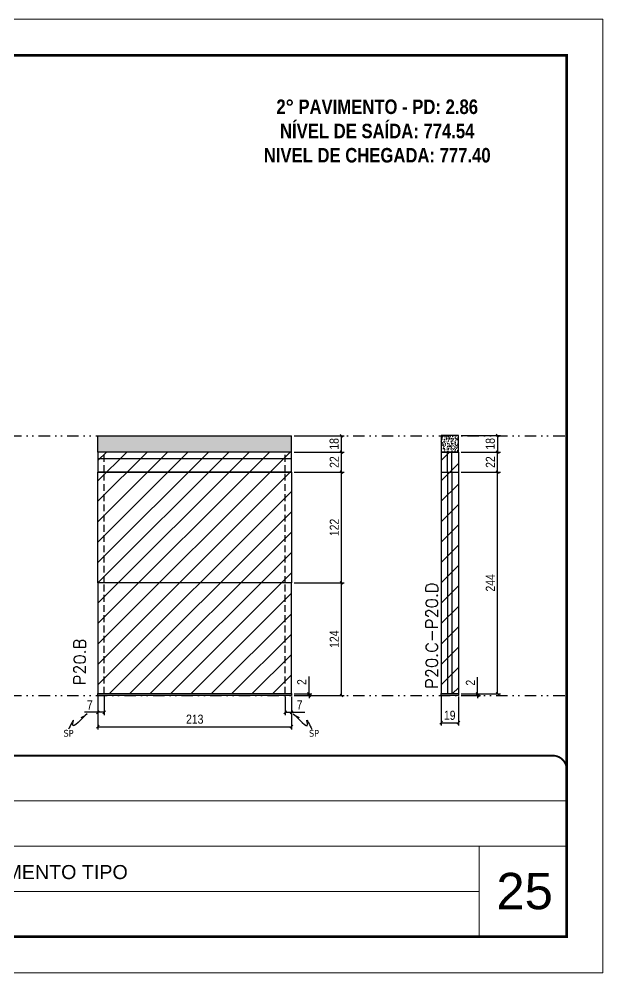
# Model space of a CAD drawing. Extents: x 808 to 7089, y -98 to 17032.
# Drawn here: x 1651 to 2293, y 9091 to 10141 of the extents above; entities that cross this region are included whole.
import ezdxf

# ---------------------------------------------------------------- set-up
doc = ezdxf.new("R2010")
doc.units = 0
for name, pattern in [('CONTINUO', [0]), ('DASHED', [0.75, 0.5, -0.25]), ('DIVIDE2', [0.625, 0.25, -0.125, 0, -0.125, 0, -0.125]), ('HIDDEN', [0.375, 0.25, -0.125])]:
    doc.linetypes.add(name, pattern=pattern)
for name, color, linetype, lineweight in [('CARIMBO', 255, 'Continuous', 9), ('Folhas', 255, 'Continuous', 9), ('REAPROVEITAMENTO', 251, 'Continuous', 9), ('SARRAFO DE PRESSAO', 251, 'DASHED', 9), ('Texto Seção', 7, 'Continuous', 15)]:
    doc.layers.add(name, color=color, linetype=linetype, lineweight=lineweight)
for name, color, linetype in [('COTA', 241, 'Continuous'), ('NOMENCLATURA', 7, 'Continuous'), ('Nível', 160, 'Continuous'), ('Painéis', 200, 'Continuous'), ('SARR_2.2x7', 40, 'Continuous'), ('Sarrafo de Pressão', 42, 'HIDDEN'), ('texto', 7, 'Continuous')]:
    doc.layers.add(name, color=color, linetype=linetype)
doc.styles.add('ARIAL', font='arial.ttf')
doc.styles.add('COTA TECNICA', font='techl___.ttf', dxfattribs={"height": 10})
doc.styles.add('COTA TECNICA-50', font='techl___.ttf', dxfattribs={"height": 10})
doc.styles.add('REGUA-120', font='ROMANS.shx', dxfattribs={"height": 15})
doc.styles.add('ROMANC', font='techb___.ttf', dxfattribs={"height": 2.5})
doc.styles.get("Standard").update_dxf_attribs({"font": 'arial.ttf'})
doc.dimstyles.new('COTA PAINEL-50', dxfattribs={"dimtxt": 10, "dimasz": 3, "dimexe": 3, "dimexo": 3, "dimgap": 3, "dimtad": 1, "dimdec": 1, "dimzin": 12, "dimdsep": 46, "dimtxsty": 'COTA TECNICA-50', "dimblk1": 'OBLIQUE', "dimblk2": 'OBLIQUE', "dimsah": 1, "dimcen": 0.9, "dimclrd": 4, "dimclre": 4, "dimclrt": 240, "dimadec": 1, "dimazin": 3, "dimtfac": 1, "dimtdec": 1, "dimtmove": 0, "dimatfit": 3, "dimfxl": 1, "dimtolj": 1, "dimtzin": 12, "dimarcsym": 0})
doc.dimstyles.new('PAINEL', dxfattribs={"dimtxt": 10, "dimasz": 3, "dimexe": 3, "dimexo": 3, "dimgap": 3, "dimtad": 1, "dimdec": 1, "dimzin": 12, "dimdsep": 46, "dimtxsty": 'COTA TECNICA', "dimblk1": 'OBLIQUE', "dimblk2": 'OBLIQUE', "dimsah": 1, "dimcen": 0.9, "dimclrd": 4, "dimclre": 4, "dimclrt": 240, "dimadec": 1, "dimazin": 3, "dimtfac": 1, "dimtdec": 1, "dimtmove": 0, "dimatfit": 3, "dimfxl": 1, "dimtolj": 1, "dimtzin": 12, "dimarcsym": 0})
doc.dimstyles.get("Standard").update_dxf_attribs({"dimtxt": 0.18, "dimasz": 0.18, "dimexe": 0.18, "dimexo": 0.0625, "dimgap": 0.09, "dimtad": 0, "dimtih": 1, "dimtoh": 1, "dimdec": 4, "dimzin": 0, "dimdsep": 46, "dimtxsty": 'Standard', "dimcen": 0.09, "dimadec": 0, "dimazin": 0, "dimtfac": 1, "dimtdec": 4, "dimtofl": 0, "dimtmove": 0, "dimatfit": 3, "dimfxl": 1, "dimtolj": 1, "dimtzin": 0, "dimarcsym": 0})

# ---------------------------------------------------------------- blocks, each defined once
blk = doc.blocks.new('9999999999')
at = {"color": 30, "linetype": 'CONTINUO'}
for p, q in [((98564.6, 34379.6), (99584, 34379.6)), ((98564.6, 34329.8), (99488, 34329.8)), ((99584, 34329.8), (99488, 34329.8)), ((99488, 34329.8), (99488, 34230.2)), ((98564.6, 34280), (99488, 34280))]:
    blk.add_line(p, q, dxfattribs=at)
at = {"color": 30, "linetype": 'CONTINUO', "const_width": 2}
blk.add_lwpolyline([(99584, 34230.2), (99584, 34414.4, 0.414214), (99569, 34429.4), (98229, 34429.4, 0.414214), (98214, 34414.4), (98214, 34245.2, 0.414214), (98229, 34230.2), (99584, 34230.2)], format="xyb", dxfattribs=at)
at = {"layer": 'Folhas'}
blk.add_lwpolyline([(98139, 34190.2), (99624, 34190.2), (99624, 35240.2), (98139, 35240.2)], close=True, dxfattribs=at)
at = {"layer": 'Folhas', "color": 30, "const_width": 3}
blk.add_lwpolyline([(98214, 34230.2), (99584, 34230.2), (99584, 35200.2), (98214, 35200.2)], close=True, dxfattribs=at)
at = {"color": 7, "linetype": 'Continuous', "ltscale": 5, "style": 'ARIAL'}
blk.add_text('2°, 3° E PAVIMENTO TIPO', height=15.483, dxfattribs=at).set_placement((98837.7, 34293.5))
blk = doc.blocks.new('_Oblique')
at = {"color": 0, "linetype": 'ByBlock', "lineweight": -2}
blk.add_line((-0.5, -0.5), (0.5, 0.5), dxfattribs=at)
blk = doc.blocks.new('*D931')
at = {"layer": 'COTA', "color": 4, "lineweight": -2, "transparency": 16777216}
for p, q in [((1737.7, 9395.4), (1737.7, 9359.1)), ((1950.7, 9395.4), (1950.7, 9359.1)), ((1737.7, 9362.1), (1950.7, 9362.1))]:
    blk.add_line(p, q, dxfattribs=at)
at = {"layer": 'Defpoints', "color": 0, "transparency": 16777216}
for p in [(1737.7, 9398.4), (1950.7, 9398.4), (1950.7, 9362.1)]:
    blk.add_point(p, dxfattribs=at)
at = {"layer": 'COTA', "color": 4, "lineweight": -2, "transparency": 16777216, "xscale": 3, "yscale": 3, "zscale": 3, "rotation": 180}
blk.add_blockref('_Oblique', (1737.7, 9362.1), dxfattribs=at)
at = {"layer": 'COTA', "color": 4, "lineweight": -2, "transparency": 16777216, "xscale": 3, "yscale": 3, "zscale": 3}
blk.add_blockref('_Oblique', (1950.7, 9362.1), dxfattribs=at)
at = {"layer": 'COTA', "color": 240, "transparency": 16777216, "insert": (1844.2, 9370.3), "char_height": 10, "attachment_point": 5, "style": 'COTA TECNICA'}
blk.add_mtext('\\A1;213', dxfattribs=at)
blk = doc.blocks.new('*D932')
at = {"layer": 'COTA', "color": 4, "lineweight": -2, "transparency": 16777216}
for p, q in [((1737.7, 9393.4), (1737.7, 9374.9)), ((1744.7, 9395.4), (1744.7, 9374.9)), ((1737.7, 9377.9), (1722.9, 9377.9)), ((1744.7, 9377.9), (1737.7, 9377.9))]:
    blk.add_line(p, q, dxfattribs=at)
at = {"layer": 'Defpoints', "color": 0, "transparency": 16777216}
for p in [(1744.7, 9398.4), (1737.7, 9396.4), (1737.7, 9377.9)]:
    blk.add_point(p, dxfattribs=at)
at = {"layer": 'COTA', "color": 4, "lineweight": -2, "transparency": 16777216, "xscale": 3, "yscale": 3, "zscale": 3, "rotation": 180}
blk.add_blockref('_Oblique', (1737.7, 9377.9), dxfattribs=at)
at = {"layer": 'COTA', "color": 4, "lineweight": -2, "transparency": 16777216, "xscale": 3, "yscale": 3, "zscale": 3}
blk.add_blockref('_Oblique', (1744.7, 9377.9), dxfattribs=at)
at = {"layer": 'COTA', "color": 240, "transparency": 16777216, "insert": (1728.8, 9386), "char_height": 10, "attachment_point": 5, "style": 'COTA TECNICA-50'}
blk.add_mtext('\\A1;7', dxfattribs=at)
blk = doc.blocks.new('*D933')
at = {"layer": 'COTA', "color": 4, "lineweight": -2, "transparency": 16777216}
for p, q in [((1943.7, 9395.4), (1943.7, 9374.9)), ((1950.7, 9393.4), (1950.7, 9374.9)), ((1943.7, 9377.9), (1950.7, 9377.9)), ((1950.7, 9377.9), (1965.4, 9377.9))]:
    blk.add_line(p, q, dxfattribs=at)
at = {"layer": 'Defpoints', "color": 0, "transparency": 16777216}
for p in [(1943.7, 9398.4), (1950.7, 9396.4), (1950.7, 9377.9)]:
    blk.add_point(p, dxfattribs=at)
at = {"layer": 'COTA', "color": 4, "lineweight": -2, "transparency": 16777216, "xscale": 3, "yscale": 3, "zscale": 3, "rotation": 180}
blk.add_blockref('_Oblique', (1943.7, 9377.9), dxfattribs=at)
at = {"layer": 'COTA', "color": 4, "lineweight": -2, "transparency": 16777216, "xscale": 3, "yscale": 3, "zscale": 3}
blk.add_blockref('_Oblique', (1950.7, 9377.9), dxfattribs=at)
at = {"layer": 'COTA', "color": 240, "transparency": 16777216, "insert": (1959.5, 9386), "char_height": 10, "attachment_point": 5, "style": 'COTA TECNICA-50'}
blk.add_mtext('\\A1;7', dxfattribs=at)
blk = doc.blocks.new('*D934')
at = {"layer": 'COTA', "color": 4, "linetype": 'ByBlock', "lineweight": -2, "transparency": 16777216}
for p, q in [((1953.7, 9520.4), (2008.7, 9520.4)), ((2005.7, 9396.4), (2005.7, 9520.4)), ((1953.7, 9396.4), (2008.7, 9396.4))]:
    blk.add_line(p, q, dxfattribs=at)
at = {"layer": 'Defpoints', "color": 0, "linetype": 'ByBlock', "transparency": 16777216}
for p in [(1950.7, 9520.4), (2005.7, 9520.4), (1950.7, 9396.4)]:
    blk.add_point(p, dxfattribs=at)
at = {"layer": 'COTA', "color": 4, "linetype": 'ByBlock', "lineweight": -2, "transparency": 16777216, "xscale": 3, "yscale": 3, "zscale": 3}
for p, rotation in [((2005.7, 9520.4), 90), ((2005.7, 9396.4), 270)]:
    blk.add_blockref('_Oblique', p, dxfattribs=dict(at, rotation=rotation))
at = {"layer": 'COTA', "color": 240, "linetype": 'ByBlock', "transparency": 16777216, "insert": (1997.7, 9458.4), "char_height": 10, "attachment_point": 5, "rotation": 90, "style": 'COTA TECNICA'}
blk.add_mtext('\\A1;124', dxfattribs=at)
blk = doc.blocks.new('*D935')
at = {"layer": 'COTA', "color": 4, "lineweight": -2, "transparency": 16777216}
for p, q in [((1969.9, 9398.4), (1969.9, 9417.2)), ((1953.7, 9398.4), (1972.9, 9398.4)), ((1969.9, 9396.4), (1969.9, 9398.4)), ((1953.7, 9396.4), (1972.9, 9396.4)), ((1969.9, 9396.4), (1969.9, 9393.4))]:
    blk.add_line(p, q, dxfattribs=at)
at = {"layer": 'Defpoints', "color": 0, "transparency": 16777216}
for p in [(1950.7, 9398.4), (1950.7, 9396.4), (1969.9, 9396.4)]:
    blk.add_point(p, dxfattribs=at)
at = {"layer": 'COTA', "color": 4, "lineweight": -2, "transparency": 16777216, "xscale": 3, "yscale": 3, "zscale": 3}
for p, rotation in [((1969.9, 9398.4), 270), ((1969.9, 9396.4), 90)]:
    blk.add_blockref('_Oblique', p, dxfattribs=dict(at, rotation=rotation))
at = {"layer": 'COTA', "color": 240, "transparency": 16777216, "insert": (1961.9, 9411.2), "char_height": 10, "attachment_point": 5, "rotation": 90, "style": 'COTA TECNICA-50'}
blk.add_mtext('\\A1;2', dxfattribs=at)
blk = doc.blocks.new('*D936')
at = {"layer": 'COTA', "color": 4, "linetype": 'ByBlock', "lineweight": -2, "transparency": 16777216}
for p, q in [((1953.7, 9520.4), (2008.7, 9520.4)), ((2005.7, 9396.4), (2005.7, 9520.4)), ((1953.7, 9396.4), (2008.7, 9396.4))]:
    blk.add_line(p, q, dxfattribs=at)
at = {"layer": 'Defpoints', "color": 0, "linetype": 'ByBlock', "transparency": 16777216}
for p in [(1950.7, 9520.4), (2005.7, 9520.4), (1950.7, 9396.4)]:
    blk.add_point(p, dxfattribs=at)
at = {"layer": 'COTA', "color": 4, "linetype": 'ByBlock', "lineweight": -2, "transparency": 16777216, "xscale": 3, "yscale": 3, "zscale": 3}
for p, rotation in [((2005.7, 9520.4), 90), ((2005.7, 9396.4), 270)]:
    blk.add_blockref('_Oblique', p, dxfattribs=dict(at, rotation=rotation))
at = {"layer": 'COTA', "color": 240, "linetype": 'ByBlock', "transparency": 16777216, "insert": (1997.7, 9458.4), "char_height": 10, "attachment_point": 5, "rotation": 90, "style": 'COTA TECNICA'}
blk.add_mtext('\\A1;124', dxfattribs=at)
blk = doc.blocks.new('*D937')
at = {"layer": 'COTA', "color": 4, "lineweight": -2, "transparency": 16777216}
for p, q in [((2115.2, 9395.4), (2115.2, 9363.5)), ((2134.2, 9395.4), (2134.2, 9363.5)), ((2115.2, 9366.5), (2134.2, 9366.5))]:
    blk.add_line(p, q, dxfattribs=at)
at = {"layer": 'Defpoints', "color": 0, "transparency": 16777216}
for p in [(2115.2, 9398.4), (2134.2, 9398.4), (2134.2, 9366.5)]:
    blk.add_point(p, dxfattribs=at)
at = {"layer": 'COTA', "color": 4, "lineweight": -2, "transparency": 16777216, "xscale": 3, "yscale": 3, "zscale": 3, "rotation": 180}
blk.add_blockref('_Oblique', (2115.2, 9366.5), dxfattribs=at)
at = {"layer": 'COTA', "color": 4, "lineweight": -2, "transparency": 16777216, "xscale": 3, "yscale": 3, "zscale": 3}
blk.add_blockref('_Oblique', (2134.2, 9366.5), dxfattribs=at)
at = {"layer": 'COTA', "color": 240, "transparency": 16777216, "insert": (2124.7, 9374.6), "char_height": 10, "attachment_point": 5, "style": 'COTA TECNICA'}
blk.add_mtext('\\A1;19', dxfattribs=at)
blk = doc.blocks.new('*D938')
at = {"layer": 'COTA', "color": 4, "lineweight": -2, "transparency": 16777216}
for p, q in [((2155.4, 9398.4), (2155.4, 9416.6)), ((2137.2, 9398.4), (2158.4, 9398.4)), ((2155.4, 9396.4), (2155.4, 9398.4)), ((2137.2, 9396.4), (2158.4, 9396.4)), ((2155.4, 9396.4), (2155.4, 9393.4))]:
    blk.add_line(p, q, dxfattribs=at)
at = {"layer": 'Defpoints', "color": 0, "transparency": 16777216}
for p in [(2134.2, 9398.4), (2155.4, 9398.4), (2134.2, 9396.4)]:
    blk.add_point(p, dxfattribs=at)
at = {"layer": 'COTA', "color": 4, "lineweight": -2, "transparency": 16777216, "xscale": 3, "yscale": 3, "zscale": 3}
for p, rotation in [((2155.4, 9398.4), 270), ((2155.4, 9396.4), 90)]:
    blk.add_blockref('_Oblique', p, dxfattribs=dict(at, rotation=rotation))
at = {"layer": 'COTA', "color": 240, "transparency": 16777216, "insert": (2147.4, 9410.5), "char_height": 10, "attachment_point": 5, "rotation": 90, "style": 'COTA TECNICA-50'}
blk.add_mtext('\\A1;2', dxfattribs=at)
blk = doc.blocks.new('*D1824')
at = {"layer": 'COTA', "color": 4, "linetype": 'ByBlock', "lineweight": -2, "transparency": 16777216}
for p, q in [((2137.2, 9682.5), (2180.4, 9682.5)), ((2177.4, 9682.5), (2177.4, 9664.4)), ((2137.2, 9664.4), (2180.4, 9664.4))]:
    blk.add_line(p, q, dxfattribs=at)
at = {"layer": 'Defpoints', "color": 0, "linetype": 'ByBlock', "transparency": 16777216}
for p in [(2134.2, 9682.5), (2134.2, 9664.4), (2177.4, 9664.4)]:
    blk.add_point(p, dxfattribs=at)
at = {"layer": 'COTA', "color": 4, "linetype": 'ByBlock', "lineweight": -2, "transparency": 16777216, "xscale": 3, "yscale": 3, "zscale": 3}
for p, rotation in [((2177.4, 9682.5), 90), ((2177.4, 9664.4), 270)]:
    blk.add_blockref('_Oblique', p, dxfattribs=dict(at, rotation=rotation))
at = {"layer": 'COTA', "color": 240, "linetype": 'ByBlock', "transparency": 16777216, "insert": (2169.3, 9673.5), "char_height": 10, "attachment_point": 5, "rotation": 90, "style": 'COTA TECNICA'}
blk.add_mtext('\\A1;18', dxfattribs=at)
blk = doc.blocks.new('*D1825')
at = {"layer": 'COTA', "color": 4, "lineweight": -2, "transparency": 16777216}
for p, q in [((2137.2, 9642.4), (2180.4, 9642.4)), ((2177.4, 9398.4), (2177.4, 9642.4)), ((2137.2, 9398.4), (2180.4, 9398.4))]:
    blk.add_line(p, q, dxfattribs=at)
at = {"layer": 'Defpoints', "color": 0, "transparency": 16777216}
for p in [(2134.2, 9642.4), (2177.4, 9642.4), (2134.2, 9398.4)]:
    blk.add_point(p, dxfattribs=at)
at = {"layer": 'COTA', "color": 4, "lineweight": -2, "transparency": 16777216, "xscale": 3, "yscale": 3, "zscale": 3}
for p, rotation in [((2177.4, 9642.4), 90), ((2177.4, 9398.4), 270)]:
    blk.add_blockref('_Oblique', p, dxfattribs=dict(at, rotation=rotation))
at = {"layer": 'COTA', "color": 240, "transparency": 16777216, "insert": (2169.3, 9520.4), "char_height": 10, "attachment_point": 5, "rotation": 90, "style": 'COTA TECNICA-50'}
blk.add_mtext('\\A1;244', dxfattribs=at)
blk = doc.blocks.new('*D1826')
at = {"layer": 'COTA', "color": 4, "lineweight": -2, "transparency": 16777216}
for p, q in [((2137.2, 9664.4), (2180.4, 9664.4)), ((2177.4, 9642.4), (2177.4, 9664.4)), ((2137.2, 9642.4), (2180.4, 9642.4))]:
    blk.add_line(p, q, dxfattribs=at)
at = {"layer": 'Defpoints', "color": 0, "transparency": 16777216}
for p in [(2134.2, 9664.4), (2177.4, 9664.4), (2134.2, 9642.4)]:
    blk.add_point(p, dxfattribs=at)
at = {"layer": 'COTA', "color": 4, "lineweight": -2, "transparency": 16777216, "xscale": 3, "yscale": 3, "zscale": 3}
for p, rotation in [((2177.4, 9664.4), 90), ((2177.4, 9642.4), 270)]:
    blk.add_blockref('_Oblique', p, dxfattribs=dict(at, rotation=rotation))
at = {"layer": 'COTA', "color": 240, "transparency": 16777216, "insert": (2169.4, 9653.4), "char_height": 10, "attachment_point": 5, "rotation": 90, "style": 'COTA TECNICA'}
blk.add_mtext('\\A1;22', dxfattribs=at)
blk = doc.blocks.new('*D941')
at = {"layer": 'COTA', "color": 4, "lineweight": -2, "transparency": 16777216}
for p, q in [((1953.7, 9642.4), (2008.7, 9642.4)), ((2005.7, 9520.4), (2005.7, 9642.4)), ((1953.7, 9520.4), (2008.7, 9520.4))]:
    blk.add_line(p, q, dxfattribs=at)
at = {"layer": 'Defpoints', "color": 0, "transparency": 16777216}
for p in [(1950.7, 9642.4), (2005.7, 9642.4), (1950.7, 9520.4)]:
    blk.add_point(p, dxfattribs=at)
at = {"layer": 'COTA', "color": 4, "lineweight": -2, "transparency": 16777216, "xscale": 3, "yscale": 3, "zscale": 3}
for p, rotation in [((2005.7, 9642.4), 90), ((2005.7, 9520.4), 270)]:
    blk.add_blockref('_Oblique', p, dxfattribs=dict(at, rotation=rotation))
at = {"layer": 'COTA', "color": 240, "transparency": 16777216, "insert": (1997.7, 9581.4), "char_height": 10, "attachment_point": 5, "rotation": 90, "style": 'COTA TECNICA-50'}
blk.add_mtext('\\A1;122', dxfattribs=at)
blk = doc.blocks.new('*D942')
at = {"layer": 'COTA', "color": 4, "lineweight": -2, "transparency": 16777216}
for p, q in [((1953.7, 9682.4), (2008.7, 9682.4)), ((2005.7, 9664.4), (2005.7, 9682.4)), ((1953.7, 9664.4), (2008.7, 9664.4))]:
    blk.add_line(p, q, dxfattribs=at)
at = {"layer": 'Defpoints', "color": 0, "transparency": 16777216}
for p in [(1950.7, 9682.4), (2005.7, 9682.4), (1950.7, 9664.4)]:
    blk.add_point(p, dxfattribs=at)
at = {"layer": 'COTA', "color": 4, "lineweight": -2, "transparency": 16777216, "xscale": 3, "yscale": 3, "zscale": 3}
for p, rotation in [((2005.7, 9682.4), 90), ((2005.7, 9664.4), 270)]:
    blk.add_blockref('_Oblique', p, dxfattribs=dict(at, rotation=rotation))
at = {"layer": 'COTA', "color": 240, "transparency": 16777216, "insert": (1997.6, 9673.4), "char_height": 10, "attachment_point": 5, "rotation": 90, "style": 'COTA TECNICA-50'}
blk.add_mtext('\\A1;18', dxfattribs=at)
blk = doc.blocks.new('*D1828')
at = {"layer": 'COTA', "color": 4, "lineweight": -2, "transparency": 16777216}
for p, q in [((1953.7, 9664.4), (2008.7, 9664.4)), ((2005.7, 9642.4), (2005.7, 9664.4)), ((1953.7, 9642.4), (2008.7, 9642.4))]:
    blk.add_line(p, q, dxfattribs=at)
at = {"layer": 'Defpoints', "color": 0, "transparency": 16777216}
for p in [(1950.7, 9664.4), (2005.7, 9664.4), (1950.7, 9642.4)]:
    blk.add_point(p, dxfattribs=at)
at = {"layer": 'COTA', "color": 4, "lineweight": -2, "transparency": 16777216, "xscale": 3, "yscale": 3, "zscale": 3}
for p, rotation in [((2005.7, 9664.4), 90), ((2005.7, 9642.4), 270)]:
    blk.add_blockref('_Oblique', p, dxfattribs=dict(at, rotation=rotation))
at = {"layer": 'COTA', "color": 240, "transparency": 16777216, "insert": (1997.7, 9653.4), "char_height": 10, "attachment_point": 5, "rotation": 90, "style": 'COTA TECNICA'}
blk.add_mtext('\\A1;22', dxfattribs=at)

msp = doc.modelspace()

# ---------------------------------------------------------------- hatches: boundary and pattern name
at = {"layer": 'COTA', "linetype": 'ByBlock'}
h = msp.add_hatch(dxfattribs=at)
h.set_pattern_fill('AR-CONC', color=256, scale=0.03)
h.set_pattern_definition([(50, (-6586.425, 5570.448), (5.46554, -0.4781726), [0.5715, -6.2865]), (355, (-6586.425, 5570.448), (-1.0573026, 5.7317054), [0.4572, -5.0292175]), (100.451445, (-6585.9696, 5570.408), (4.4082374, 5.2535326), [0.4857003, -5.3427073]), (46.1842, (-6586.425, 5571.972), (8.132371, -1.26127), [0.85725, -9.42975]), (96.63556, (-6585.747, 5571.867), (7.122124, 7.422784), [0.728551, -8.014068]), (351.18415, (-6586.425, 5571.972), (7.122124, 7.422784), [0.685799, -7.543792]), (21, (-6585.663, 5571.591), (4.5484317, -3.067956), [0.5715, -6.2865]), (326, (-6585.663, 5571.591), (1.854061, 5.525639), [0.4572, -5.0292]), (71.451445, (-6585.284, 5571.3353), (6.4024926, 2.457683), [0.4857003, -5.342698]), (37.5, (-6586.425, 5570.448), (0.0926581, 2.53665117), [0, -4.96824, 0, -5.1054, 0, -5.04825]), (7.5, (-6586.425, 5570.448), (2.0045899, 3.00541724), [0, -2.91084, 0, -4.85394, 0, -1.92405]), (327.5, (-6588.1243, 5570.448), (4.06771786, -0.1718623), [0, -1.905, 0, -5.9436, 0, -7.8867]), (317.5, (-6588.8863, 5570.448), (4.4438754, 0.7627947), [0, -2.4765, 0, -3.94716, 0, -5.6007])])
h.paths.add_polyline_path([(1737.66, 9664.44), (1950.66, 9664.44), (1950.66, 9682.44), (1737.66, 9682.44)])
h = msp.add_hatch(dxfattribs=at)
h.set_pattern_fill('AR-CONC', color=256, scale=0.03)
h.set_pattern_definition([(50, (-6973.963, 5580.472), (5.46554, -0.4781726), [0.5715, -6.2865]), (355, (-6973.963, 5580.472), (-1.0573026, 5.7317054), [0.4572, -5.0292175]), (100.451445, (-6973.5075, 5580.432), (4.4082374, 5.2535326), [0.4857003, -5.3427073]), (46.1842, (-6973.963, 5581.996), (8.132371, -1.26127), [0.85725, -9.42975]), (96.63556, (-6973.285, 5581.891), (7.122124, 7.422784), [0.728551, -8.014068]), (351.18415, (-6973.963, 5581.996), (7.122124, 7.422784), [0.685799, -7.543792]), (21, (-6973.201, 5581.615), (4.5484317, -3.067956), [0.5715, -6.2865]), (326, (-6973.201, 5581.615), (1.854061, 5.525639), [0.4572, -5.0292]), (71.451445, (-6972.822, 5581.359), (6.4024926, 2.457683), [0.4857003, -5.342698]), (37.5, (-6973.963, 5580.4719), (0.0926581, 2.53665117), [0, -4.96824, 0, -5.1054, 0, -5.04825]), (7.5, (-6973.963, 5580.472), (2.0045899, 3.00541724), [0, -2.91084, 0, -4.85394, 0, -1.92405]), (327.5, (-6975.6622, 5580.4719), (4.06771786, -0.1718623), [0, -1.905, 0, -5.9436, 0, -7.8867]), (317.5, (-6976.4242, 5580.472), (4.4438754, 0.7627947), [0, -2.4765, 0, -3.94716, 0, -5.6007])])
h.paths.add_polyline_path([(2134.16, 9682.46), (2115.16, 9682.46), (2115.16, 9664.44), (2134.16, 9664.44)])
at = {"layer": 'REAPROVEITAMENTO', "linetype": 'ByBlock'}
h = msp.add_hatch(dxfattribs=at)
h.set_pattern_fill('ANSI31', color=256, scale=5, style=2)
h.set_pattern_definition([(45, (-1848.513, 344.037), (-11.22532, 11.22532), [])])
h.paths.add_polyline_path([(1950.66, 9664.44), (1737.66, 9664.44), (1737.66, 9398.44), (1950.66, 9398.44)])
h = msp.add_hatch(dxfattribs=at)
h.set_pattern_fill('ANSI31', color=256, scale=5, style=2)
h.set_pattern_definition([(45, (-1471.015, 344.037), (-11.22532, 11.22532), [])])
h.paths.add_polyline_path([(2134.16, 9398.44), (2134.16, 9664.44), (2115.16, 9664.44), (2115.16, 9398.44)])

# ---------------------------------------------------------------- linework, layer by layer
at = {"layer": 'COTA', "linetype": 'ByBlock'}
for p, q in [((1737.66, 9682.44), (1737.66, 9682.44)), ((1737.66, 9664.44), (1737.66, 9682.44)), ((1737.66, 9682.44), (1950.66, 9682.44)), ((1950.66, 9664.44), (1950.66, 9682.44))]:
    msp.add_line(p, q, dxfattribs=at)
msp.add_lwpolyline([(2115.16, 9664.44), (2134.16, 9664.44), (2134.16, 9682.46), (2115.16, 9682.46)], close=True, dxfattribs=at)
at = {"layer": 'Nível', "color": 4, "linetype": 'DIVIDE2', "ltscale": 50}
for p, q in [((1232.21, 9682.44), (2253.17, 9682.44)), ((1232.21, 9396.44), (2253.17, 9396.44))]:
    msp.add_line(p, q, dxfattribs=at)
at = {"layer": 'Painéis'}
for p, q in [((1916.66, 9664.44), (1737.66, 9664.44)), ((2115.16, 9664.44), (2115.16, 9398.44)), ((2115.16, 9664.44), (2134.16, 9664.44)), ((2134.16, 9664.44), (2115.16, 9664.44)), ((2115.16, 9664.44), (2134.16, 9664.44)), ((2134.16, 9664.44), (2134.16, 9398.44)), ((1950.66, 9642.44), (1737.66, 9642.44)), ((2115.16, 9642.44), (2134.16, 9642.44)), ((2115.16, 9398.44), (2134.16, 9398.44)), ((2115.16, 9398.44), (2134.16, 9398.44)), ((2115.16, 9396.44), (2115.16, 9398.44)), ((2134.16, 9398.44), (2134.16, 9396.44)), ((2134.16, 9396.44), (2115.16, 9396.44))]:
    msp.add_line(p, q, dxfattribs=at)
msp.add_lwpolyline([(1950.66, 9642.44), (1950.66, 9664.44), (1737.66, 9664.44), (1737.66, 9642.44)], dxfattribs=at)
for points in [[(1737.66, 9642.44), (1950.66, 9642.44), (1950.66, 9520.44), (1737.66, 9520.44)], [(1950.66, 9520.44), (1737.66, 9520.44), (1737.66, 9398.44), (1950.66, 9398.44)], [(1950.66, 9396.44), (1737.66, 9396.44), (1737.66, 9398.44), (1950.66, 9398.44)]]:
    msp.add_lwpolyline(points, close=True, dxfattribs=at)
at = {"layer": 'SARR_2.2x7'}
for p, q in [((2122.16, 9642.44), (2122.16, 9664.44)), ((2127.16, 9642.44), (2127.16, 9664.44)), ((1737.66, 9657.44), (1950.66, 9657.44)), ((2122.16, 9642.44), (2122.16, 9398.44)), ((2127.16, 9642.44), (2127.16, 9398.44))]:
    msp.add_line(p, q, dxfattribs=at)
at = {"layer": 'Sarrafo de Pressão', "ltscale": 30}
for p, q in [((1744.66, 9642.44), (1744.66, 9664.44)), ((1943.66, 9642.44), (1943.66, 9664.44)), ((1744.66, 9520.44), (1744.66, 9642.44)), ((1943.66, 9520.44), (1943.66, 9642.44)), ((1744.66, 9398.44), (1744.66, 9520.44)), ((1943.66, 9398.44), (1943.66, 9520.44))]:
    msp.add_line(p, q, dxfattribs=at)

# ---------------------------------------------------------------- block references
at = {"layer": 'SARRAFO DE PRESSAO', "color": 6, "linetype": 'ByBlock'}
msp.add_blockref('9999999999', (-97330.81, -25099.18), dxfattribs=at)

# ---------------------------------------------------------------- texts
at = {"layer": 'CARIMBO', "style": 'ARIAL'}
msp.add_text('25', height=40, dxfattribs=at).set_placement((2176.03, 9161.17))
at = {"layer": 'NOMENCLATURA', "color": 2, "insert": (2044.91, 10079.17), "char_height": 16, "attachment_point": 2, "style": 'ROMANC'}
msp.add_mtext_dynamic_manual_height_columns('\\P2° PAVIMENTO - PD: 2.86\\PNÍVEL DE SAÍDA: 774.54\\PNIVEL DE CHEGADA: 777.40', width=328.3607, gutter_width=1, heights=[0], dxfattribs=at)
at = {"layer": 'texto', "color": 0, "char_height": 7.5, "attachment_point": 5}
for insert in [(1705.41, 9354.76), (1975.44, 9354.76)]:
    msp.add_mtext('{\\fTahoma|b0|i0|c0|p34;\\C4;SP}', dxfattribs=dict(at, insert=insert))
at = {"layer": 'Texto Seção', "char_height": 13, "width": 285.3299, "attachment_point": 7, "rotation": 90, "style": 'REGUA-120'}
for s, insert in [('P20.C-P20.D', (2111.45, 9403.85)), ('P20.B', (1724.19, 9407.69))]:
    msp.add_mtext(s, dxfattribs=dict(at, insert=insert))

# ---------------------------------------------------------------- dimensions: what is measured, and where the dimension line sits
at = {"layer": 'COTA'}
for base, p1, p2, angle, dimstyle, picture, middle in [((2005.74, 9682.44), (1950.66, 9664.44), (1950.66, 9682.44), 90, 'COTA PAINEL-50', '*D942', (1997.65, 9673.44)), ((2005.74, 9664.44), (1950.66, 9642.44), (1950.66, 9664.44), 90, 'PAINEL', '*D1828', (1997.74, 9653.44)), ((2177.37, 9664.44), (2134.16, 9642.44), (2134.16, 9664.44), 90, 'PAINEL', '*D1826', (2169.37, 9653.44)), ((2005.74, 9642.44), (1950.66, 9520.44), (1950.66, 9642.44), 90, 'COTA PAINEL-50', '*D941', (1997.69, 9581.44)), ((2177.37, 9642.44), (2134.16, 9398.44), (2134.16, 9642.44), 90, 'COTA PAINEL-50', '*D1825', (2169.3, 9520.44)), ((1737.66, 9377.93), (1744.66, 9398.44), (1737.66, 9396.44), 180, 'COTA PAINEL-50', '*D932', (1728.8, 9386))]:
    dim = msp.add_linear_dim(base=base, p1=p1, p2=p2, angle=angle, dimstyle=dimstyle, dxfattribs=at)
    dim.commit()
    dim.dimension.update_dxf_attribs({"geometry": picture, "text_midpoint": middle})
at = {"layer": 'COTA', "linetype": 'ByBlock'}
dim = msp.add_linear_dim(base=(2177.37, 9664.44), p1=(2134.16, 9682.46), p2=(2134.16, 9664.44), angle=90, dimstyle='PAINEL', dxfattribs=at)
dim.commit()
dim.dimension.update_dxf_attribs({"geometry": '*D1824', "text_midpoint": (2169.28, 9673.45)})
for picture in ['*D934', '*D936']:
    dim = msp.add_aligned_dim(p1=(1950.66, 9396.44), p2=(1950.66, 9520.44), distance=-55.08, dimstyle='PAINEL', dxfattribs=at)
    dim.commit()
    dim.dimension.update_dxf_attribs({"geometry": picture, "text_midpoint": (1997.67, 9458.44)})
at = {"layer": 'COTA'}
for base, p1, p2, picture, middle in [((1969.92, 9396.44), (1950.66, 9398.44), (1950.66, 9396.44), '*D935', (1969.92, 9411.19)), ((2155.35, 9398.44), (2134.16, 9396.44), (2134.16, 9398.44), '*D938', (2155.35, 9410.5))]:
    dim = msp.add_linear_dim(base=base, p1=p1, p2=p2, angle=90, dimstyle='COTA PAINEL-50', dxfattribs=at)
    dim.commit()
    dim.dimension.update_dxf_attribs({"geometry": picture, "text_midpoint": middle, "dimtype": 160})
for base, p1, p2, picture, middle in [((1950.66, 9362.08), (1737.66, 9398.44), (1950.66, 9398.44), '*D931', (1844.16, 9370.3)), ((2134.16, 9366.55), (2115.16, 9398.44), (2134.16, 9398.44), '*D937', (2124.66, 9374.63))]:
    dim = msp.add_linear_dim(base=base, p1=p1, p2=p2, dimstyle='PAINEL', override={"dimarcsym": 2}, dxfattribs=at)
    dim.commit()
    dim.dimension.update_dxf_attribs({"geometry": picture, "text_midpoint": middle})
dim = msp.add_linear_dim(base=(1950.66, 9377.93), p1=(1943.66, 9398.44), p2=(1950.66, 9396.44), dimstyle='COTA PAINEL-50', dxfattribs=at)
dim.commit()
dim.dimension.update_dxf_attribs({"geometry": '*D933', "text_midpoint": (1959.53, 9386)})

# ---------------------------------------------------------------- leaders
at = {"layer": 'COTA', "path_type": 1}
for points in [[(1725.83, 9376.26), (1710.05, 9364.42), (1710.97, 9369.23), (1705.42, 9359.45)], [(1952.49, 9376.26), (1968.28, 9364.42), (1967.35, 9369.23), (1972.9, 9359.45)]]:
    msp.add_leader(points, dimstyle='Standard', override={"dimasz": 8}, dxfattribs=at)

doc.saveas('drawing.dxf')
